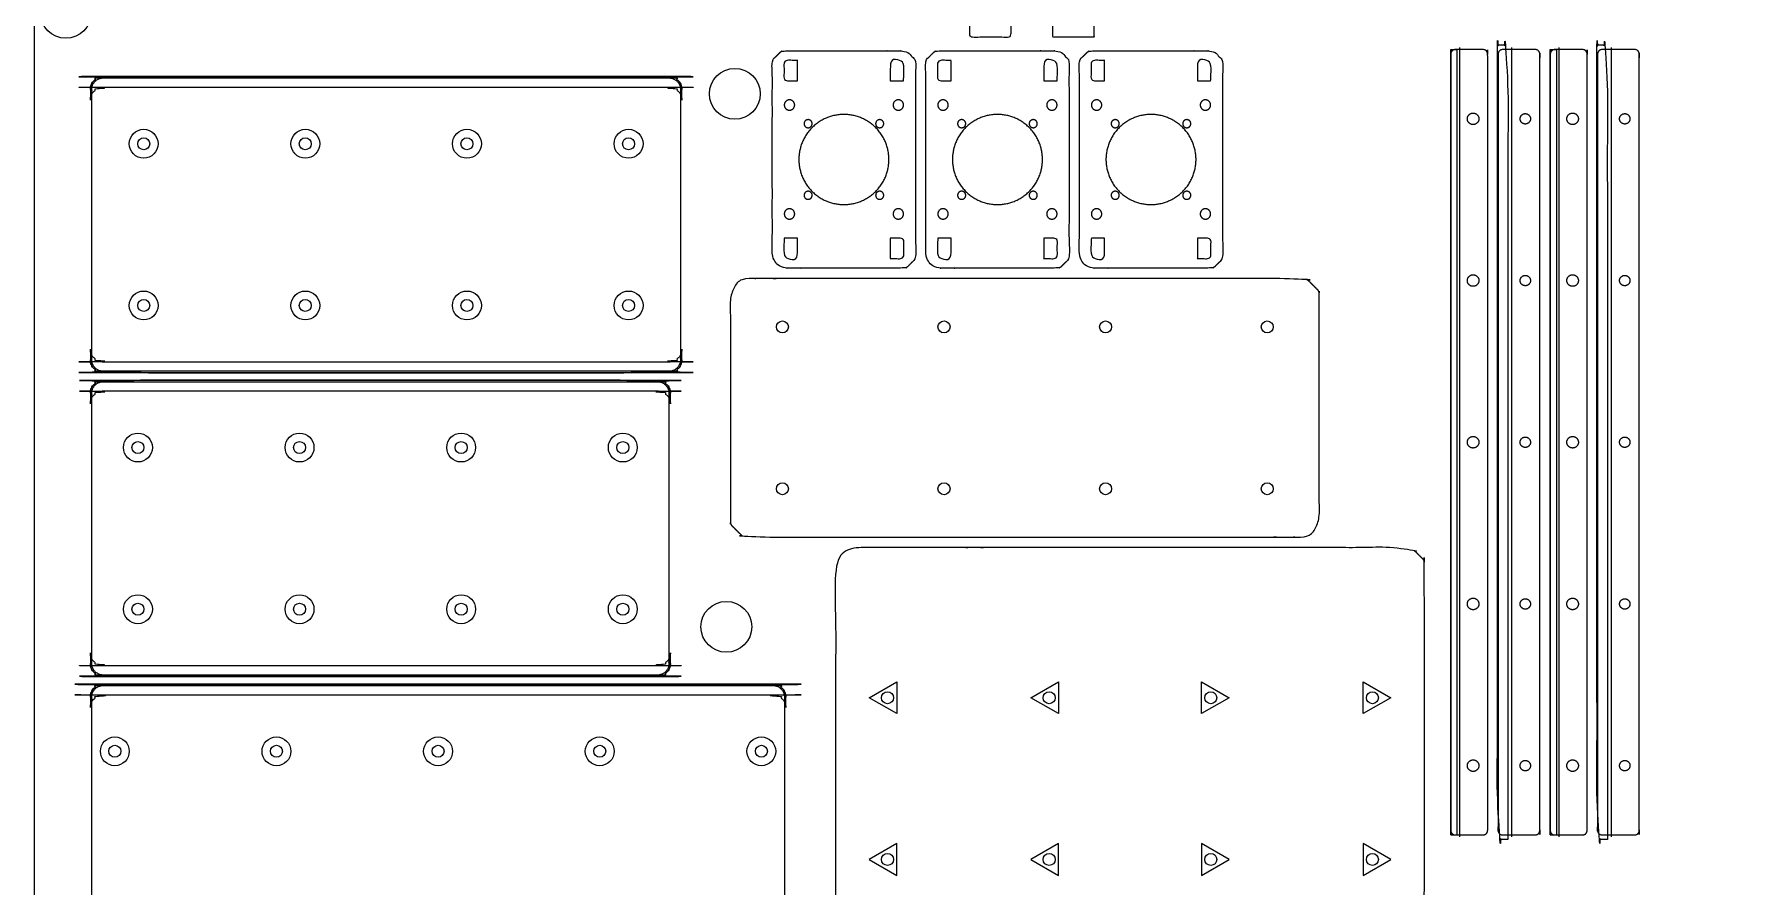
# Model space of a CAD drawing. Header units: millimetres. Extents: x -76 to 2440, y -6 to 1222.
# Drawn here: x 0 to 737, y 459 to 828 of the extents above; entities that cross this region are included whole.
import ezdxf

# ---------------------------------------------------------------- set-up
doc = ezdxf.new("R2010")
doc.units = ezdxf.units.MM
doc.header["$MEASUREMENT"] = 0
doc.layers.add('Default', color=18, linetype='Continuous', true_color=0x000000)

msp = doc.modelspace()

# ---------------------------------------------------------------- linework, layer by layer
at = {"layer": 'Default'}
for points in [[(0, 0), (2440, 0), (2440, 1220), (0, 1220)], [(361.7, 541.19), (373.63, 548.08), (373.63, 534.31)], [(431.7, 541.19), (443.63, 548.08), (443.63, 534.31)], [(517.6, 541.19), (505.68, 534.31), (505.68, 548.08)], [(587.6, 541.19), (575.68, 534.31), (575.68, 548.08)], [(361.7, 471.19), (373.63, 464.31), (373.63, 478.08)], [(431.7, 471.19), (443.63, 464.31), (443.63, 478.08)], [(517.6, 471.19), (505.68, 478.08), (505.68, 464.31)], [(587.6, 471.19), (575.68, 478.08), (575.68, 464.31)]]:
    msp.add_lwpolyline(points, close=True, dxfattribs=at)
for centre, radius in [((13.77, 837.68), 11), ((303.53, 802.61), 11), ((47.5, 781), 6.25), ((47.5, 781), 2.6), ((117.5, 781), 6.25), ((117.5, 781), 2.6), ((187.5, 781), 6.25), ((187.5, 781), 2.6), ((257.5, 781), 6.25), ((257.5, 781), 2.6), ((47.5, 711), 6.25), ((117.5, 711), 6.25), ((187.5, 711), 6.25), ((257.5, 711), 6.25), ((47.5, 711), 2.6), ((117.5, 711), 2.6), ((187.5, 711), 2.6), ((257.5, 711), 2.6), ((324.11, 701.69), 2.6), ((394.11, 701.69), 2.6), ((464.11, 701.69), 2.6), ((534.11, 701.69), 2.6), ((45, 649.5), 6.25), ((115, 649.5), 6.25), ((185, 649.5), 6.25), ((255, 649.5), 6.25), ((45, 649.5), 2.6), ((115, 649.5), 2.6), ((185, 649.5), 2.6), ((255, 649.5), 2.6), ((324.11, 631.69), 2.6), ((394.11, 631.69), 2.6), ((464.11, 631.69), 2.6), ((534.11, 631.69), 2.6), ((45, 579.5), 6.25), ((45, 579.5), 2.6), ((115, 579.5), 6.25), ((115, 579.5), 2.6), ((185, 579.5), 6.25), ((185, 579.5), 2.6), ((255, 579.5), 6.25), ((255, 579.5), 2.6), ((299.84, 571.91), 11), ((369.65, 541.19), 2.6), ((439.65, 541.19), 2.6), ((509.65, 541.19), 2.6), ((579.65, 541.19), 2.6), ((35, 518), 6.25), ((105, 518), 6.25), ((175, 518), 6.25), ((245, 518), 6.25), ((315, 518), 6.25), ((35, 518), 2.6), ((105, 518), 2.6), ((175, 518), 2.6), ((245, 518), 2.6), ((315, 518), 2.6), ((369.65, 471.19), 2.6), ((439.65, 471.19), 2.6), ((509.65, 471.19), 2.6), ((579.65, 471.19), 2.6)]:
    msp.add_circle(centre, radius, dxfattribs=at)
for points, knots in [([(397.17, 860.23), (401.17, 860.23), (405.17, 860.23), (405.17, 868.73), (405.17, 877.23), (441.17, 877.23), (477.17, 877.23), (477.17, 856.23), (477.17, 835.23), (468.17, 835.23), (459.17, 835.23), (459.17, 831.23), (459.17, 827.23), (450.17, 827.23), (441.17, 827.23), (441.17, 831.23), (441.17, 835.23), (432.17, 835.23), (423.17, 835.23), (423.17, 831.23), (423.17, 827.23), (414.17, 827.23), (405.17, 827.23), (405.17, 835.73), (405.17, 844.23), (401.17, 844.23), (397.17, 844.23), (397.17, 852.23), (397.17, 860.23)], [593.709275, 593.709275, 593.709275, 673.709275, 673.709275, 701.408703, 701.408703, 773.408703, 773.408703, 815.408703, 815.408703, 835.408703, 835.408703, 907.408703, 907.408703, 921.045072, 921.045072, 993.045072, 993.045072, 1013.045072, 1013.045072, 1021.045072, 1021.045072, 1034.681442, 1034.681442, 1062.38087, 1062.38087, 1134.38087, 1134.38087, 1181.075085, 1181.075085, 1181.075085]), ([(638.32, 479.79), (638.32, 651.79), (638.32, 823.79), (636.07, 823.79), (633.82, 823.79), (633.82, 651.79), (633.82, 479.79), (636.07, 479.79), (638.32, 479.79)], [0, 0, 0, 200, 200, 203.457107, 203.457107, 403.457107, 403.457107, 406.914214, 406.914214, 406.914214]), ([(681.41, 479.79), (681.41, 651.79), (681.41, 823.79), (679.16, 823.79), (676.91, 823.79), (676.91, 651.79), (676.91, 479.79), (679.16, 479.79), (681.41, 479.79)], [0, 0, 0, 200, 200, 203.457107, 203.457107, 403.457107, 403.457107, 406.914214, 406.914214, 406.914214]), ([(370.86, 808.29), (370.86, 812.69), (370.86, 817.09), (373.76, 817.09), (376.66, 817.09), (376.66, 812.69), (376.66, 808.29), (373.76, 808.29), (370.86, 808.29)], [12, 12, 12, 12.2, 12.2, 12.4, 12.4, 12.6, 12.6, 18, 18, 18]), ([(437.36, 808.29), (437.36, 812.69), (437.36, 817.09), (440.26, 817.09), (443.16, 817.09), (443.16, 812.69), (443.16, 808.29), (440.26, 808.29), (437.36, 808.29)], [12, 12, 12, 12.2, 12.2, 12.4, 12.4, 12.6, 12.6, 18, 18, 18]), ([(503.86, 808.29), (503.86, 812.69), (503.86, 817.09), (506.76, 817.09), (509.66, 817.09), (509.66, 812.69), (509.66, 808.29), (506.76, 808.29), (503.86, 808.29)], [12, 12, 12, 12.2, 12.2, 12.4, 12.4, 12.6, 12.6, 18, 18, 18]), ([(330.66, 808.29), (327.76, 808.29), (324.86, 808.29), (324.86, 812.69), (324.86, 817.09), (327.76, 817.09), (330.66, 817.09), (330.66, 812.69), (330.66, 808.29)], [6, 6, 6, 6.2, 6.2, 6.4, 6.4, 6.6, 6.6, 12, 12, 12]), ([(397.16, 808.29), (394.26, 808.29), (391.36, 808.29), (391.36, 812.69), (391.36, 817.09), (394.26, 817.09), (397.16, 817.09), (397.16, 812.69), (397.16, 808.29)], [6, 6, 6, 6.2, 6.2, 6.4, 6.4, 6.6, 6.6, 12, 12, 12]), ([(463.66, 808.29), (460.76, 808.29), (457.86, 808.29), (457.86, 812.69), (457.86, 817.09), (460.76, 817.09), (463.66, 817.09), (463.66, 812.69), (463.66, 808.29)], [6, 6, 6, 6.2, 6.2, 6.4, 6.4, 6.6, 6.6, 12, 12, 12]), ([(330.66, 740.09), (330.66, 735.69), (330.66, 731.29), (327.76, 731.29), (324.86, 731.29), (324.86, 735.69), (324.86, 740.09), (327.76, 740.09), (330.66, 740.09)], [24, 24, 24, 24.2, 24.2, 24.4, 24.4, 24.6, 24.6, 30, 30, 30]), ([(370.86, 740.09), (373.76, 740.09), (376.66, 740.09), (376.66, 735.69), (376.66, 731.29), (373.76, 731.29), (370.86, 731.29), (370.86, 735.69), (370.86, 740.09)], [18, 18, 18, 18.2, 18.2, 18.4, 18.4, 18.6, 18.6, 24, 24, 24]), ([(397.16, 740.09), (397.16, 735.69), (397.16, 731.29), (394.26, 731.29), (391.36, 731.29), (391.36, 735.69), (391.36, 740.09), (394.26, 740.09), (397.16, 740.09)], [24, 24, 24, 24.2, 24.2, 24.4, 24.4, 24.6, 24.6, 30, 30, 30]), ([(437.36, 740.09), (440.26, 740.09), (443.16, 740.09), (443.16, 735.69), (443.16, 731.29), (440.26, 731.29), (437.36, 731.29), (437.36, 735.69), (437.36, 740.09)], [18, 18, 18, 18.2, 18.2, 18.4, 18.4, 18.6, 18.6, 24, 24, 24]), ([(463.66, 740.09), (463.66, 735.69), (463.66, 731.29), (460.76, 731.29), (457.86, 731.29), (457.86, 735.69), (457.86, 740.09), (460.76, 740.09), (463.66, 740.09)], [24, 24, 24, 24.2, 24.2, 24.4, 24.4, 24.6, 24.6, 30, 30, 30]), ([(503.86, 740.09), (506.76, 740.09), (509.66, 740.09), (509.66, 735.69), (509.66, 731.29), (506.76, 731.29), (503.86, 731.29), (503.86, 735.69), (503.86, 740.09)], [18, 18, 18, 18.2, 18.2, 18.4, 18.4, 18.6, 18.6, 24, 24, 24])]:
    msp.add_open_spline(points, degree=2, knots=knots, dxfattribs=at)
for points, weights, knots in [([(378.35, 727.78), (379.76, 729.19), (381.18, 730.61), (381.76, 731.19), (381.76, 732.02), (381.76, 776.44), (381.76, 816.37), (381.76, 817.19), (381.18, 817.78), (379.76, 819.19), (378.35, 820.61), (377.76, 821.19), (376.94, 821.19), (350.76, 821.19), (324.59, 821.19), (323.76, 821.19), (323.18, 820.61), (321.76, 819.19), (320.35, 817.78), (319.76, 817.19), (319.76, 816.37), (319.76, 776.44), (319.76, 732.02), (319.76, 731.19), (320.35, 730.61), (321.76, 729.19), (323.18, 727.78), (323.76, 727.19), (324.59, 727.19), (350.76, 727.19), (376.94, 727.19), (377.76, 727.19), (378.35, 727.78)], [1, 1, 1, 0.92387953251, 1, 1, 1, 0.923879532511, 1, 1, 1, 0.923879532511, 1, 1, 1, 0.923879532512, 1, 1, 1, 0.923879532512, 1, 1, 1, 0.923879532512, 1, 1, 1, 0.923879532511, 1, 1, 1, 0.923879532511, 1], [0, 0, 0, 4, 4, 5.570796, 5.570796, 37.872427, 37.872427, 39.443223, 39.443223, 43.443223, 43.443223, 45.014019, 45.014019, 75.406814, 75.406814, 76.97761, 76.97761, 80.97761, 80.97761, 82.548406, 82.548406, 114.850037, 114.850037, 116.420833, 116.420833, 120.420833, 120.420833, 121.991629, 121.991629, 152.384423, 152.384423, 153.95522, 153.95522, 153.95522]), ([(444.85, 727.78), (446.26, 729.19), (447.68, 730.61), (448.26, 731.19), (448.26, 732.02), (448.26, 776.44), (448.26, 816.37), (448.26, 817.19), (447.68, 817.78), (446.26, 819.19), (444.85, 820.61), (444.26, 821.19), (443.44, 821.19), (417.26, 821.19), (391.09, 821.19), (390.26, 821.19), (389.68, 820.61), (388.26, 819.19), (386.85, 817.78), (386.26, 817.19), (386.26, 816.37), (386.26, 776.44), (386.26, 732.02), (386.26, 731.19), (386.85, 730.61), (388.26, 729.19), (389.68, 727.78), (390.26, 727.19), (391.09, 727.19), (417.26, 727.19), (443.44, 727.19), (444.26, 727.19), (444.85, 727.78)], [1, 1, 1, 0.92387953251, 1, 1, 1, 0.923879532511, 1, 1, 1, 0.923879532511, 1, 1, 1, 0.923879532512, 1, 1, 1, 0.923879532512, 1, 1, 1, 0.923879532512, 1, 1, 1, 0.923879532511, 1, 1, 1, 0.923879532511, 1], [0, 0, 0, 4, 4, 5.570796, 5.570796, 37.872427, 37.872427, 39.443223, 39.443223, 43.443223, 43.443223, 45.014019, 45.014019, 75.406814, 75.406814, 76.97761, 76.97761, 80.97761, 80.97761, 82.548406, 82.548406, 114.850037, 114.850037, 116.420833, 116.420833, 120.420833, 120.420833, 121.991629, 121.991629, 152.384423, 152.384423, 153.95522, 153.95522, 153.95522]), ([(511.35, 727.78), (512.76, 729.19), (514.18, 730.61), (514.76, 731.19), (514.76, 732.02), (514.76, 776.44), (514.76, 816.37), (514.76, 817.19), (514.18, 817.78), (512.76, 819.19), (511.35, 820.61), (510.76, 821.19), (509.94, 821.19), (483.76, 821.19), (457.59, 821.19), (456.76, 821.19), (456.18, 820.61), (454.76, 819.19), (453.35, 817.78), (452.76, 817.19), (452.76, 816.37), (452.76, 776.44), (452.76, 732.02), (452.76, 731.19), (453.35, 730.61), (454.76, 729.19), (456.18, 727.78), (456.76, 727.19), (457.59, 727.19), (483.76, 727.19), (509.94, 727.19), (510.76, 727.19), (511.35, 727.78)], [1, 1, 1, 0.92387953251, 1, 1, 1, 0.923879532511, 1, 1, 1, 0.923879532511, 1, 1, 1, 0.923879532512, 1, 1, 1, 0.923879532512, 1, 1, 1, 0.923879532512, 1, 1, 1, 0.923879532511, 1, 1, 1, 0.923879532511, 1], [0, 0, 0, 4, 4, 5.570796, 5.570796, 37.872427, 37.872427, 39.443223, 39.443223, 43.443223, 43.443223, 45.014019, 45.014019, 75.406814, 75.406814, 76.97761, 76.97761, 80.97761, 80.97761, 82.548406, 82.548406, 114.850037, 114.850037, 116.420833, 116.420833, 120.420833, 120.420833, 121.991629, 121.991629, 152.384423, 152.384423, 153.95522, 153.95522, 153.95522]), ([(629.57, 483.79), (629.57, 481.79), (627.57, 481.79), (621.57, 481.79), (615.57, 481.79), (613.57, 481.79), (613.57, 483.79), (613.57, 651.79), (613.57, 819.79), (613.57, 821.79), (615.57, 821.79), (621.57, 821.79), (627.57, 821.79), (629.57, 821.79), (629.57, 819.79), (629.57, 651.79), (629.57, 483.79)], [1, 0.707106781187, 1, 1, 1, 0.707106781187, 1, 1, 1, 0.707106781187, 1, 1, 1, 0.707106781187, 1, 1, 1], [0, 0, 0, 3.141593, 3.141593, 8.623238, 8.623238, 11.76483, 11.76483, 207.76483, 207.76483, 210.906423, 210.906423, 216.388068, 216.388068, 219.529661, 219.529661, 415.529661, 415.529661, 415.529661]), ([(634.07, 819.79), (634.07, 821.79), (636.07, 821.79), (643.11, 821.79), (650.16, 821.79), (652.16, 821.79), (652.16, 819.79), (652.16, 651.79), (652.16, 483.79), (652.16, 481.79), (650.16, 481.79), (643.11, 481.79), (636.07, 481.79), (634.07, 481.79), (634.07, 483.79), (634.07, 651.79), (634.07, 819.79)], [1, 0.707106781187, 1, 1, 1, 0.707106781187, 1, 1, 1, 0.707106781187, 1, 1, 1, 0.707106781187, 1, 1, 1], [0, 0, 0, 3.141593, 3.141593, 8.833966, 8.833966, 11.975558, 11.975558, 207.975558, 207.975558, 211.117151, 211.117151, 216.809524, 216.809524, 219.951116, 219.951116, 415.951116, 415.951116, 415.951116]), ([(672.66, 483.79), (672.66, 481.79), (670.66, 481.79), (664.66, 481.79), (658.66, 481.79), (656.66, 481.79), (656.66, 483.79), (656.66, 651.79), (656.66, 819.79), (656.66, 821.79), (658.66, 821.79), (664.66, 821.79), (670.66, 821.79), (672.66, 821.79), (672.66, 819.79), (672.66, 651.79), (672.66, 483.79)], [1, 0.707106781187, 1, 1, 1, 0.707106781187, 1, 1, 1, 0.707106781187, 1, 1, 1, 0.707106781187, 1, 1, 1], [0, 0, 0, 3.141593, 3.141593, 8.623238, 8.623238, 11.76483, 11.76483, 207.76483, 207.76483, 210.906423, 210.906423, 216.388068, 216.388068, 219.529661, 219.529661, 415.529661, 415.529661, 415.529661]), ([(677.16, 819.79), (677.16, 821.79), (679.16, 821.79), (686.2, 821.79), (693.24, 821.79), (695.24, 821.79), (695.24, 819.79), (695.24, 651.79), (695.24, 483.79), (695.24, 481.79), (693.24, 481.79), (686.2, 481.79), (679.16, 481.79), (677.16, 481.79), (677.16, 483.79), (677.16, 651.79), (677.16, 819.79)], [1, 0.707106781187, 1, 1, 1, 0.707106781187, 1, 1, 1, 0.707106781187, 1, 1, 1, 0.707106781187, 1, 1, 1], [0, 0, 0, 3.141593, 3.141593, 8.833966, 8.833966, 11.975558, 11.975558, 207.975558, 207.975558, 211.117151, 211.117151, 216.809524, 216.809524, 219.951116, 219.951116, 415.951116, 415.951116, 415.951116]), ([(280.6, 804.5, -4.6), (280.6, 810.1, -4.6), (275, 810.1, -4.6), (152.5, 810.1, -4.6), (30, 810.1, -4.6), (24.4, 810.1, -4.6), (24.4, 804.5, -4.6)], [1, 0.707106781187, 1, 1, 1, 0.707106781187, 1], [-1, -1, -1, -0.526892, -0.526892, -0.473108, -0.473108, 0, 0, 0]), ([(24.4, 804.5), (24.4, 810.1), (30, 810.1), (152.5, 810.1), (275, 810.1), (280.6, 810.1), (280.6, 804.5)], [1, 0.707106781187, 1, 1, 1, 0.707106781187, 1], [-18.592919, -18.592919, -18.592919, -9.796459, -9.796459, -8.796459, -8.796459, 0, 0, 0]), ([(24.4, 799.9, 0.6), (24.4, 805.5, 0.6), (30, 805.5, 0.6), (152.5, 805.5, 0.6), (275, 805.5, 0.6), (280.6, 805.5, 0.6), (280.6, 799.9, 0.6)], [1, 0.707106781187, 1, 1, 1, 0.707106781187, 1], [0, 0, 0, 0.473108, 0.473108, 0.526892, 0.526892, 1, 1, 1]), ([(25, 687.5), (25, 682.5), (30, 682.5), (152.5, 682.5), (275, 682.5), (280, 682.5), (280, 687.5), (280, 746), (280, 804.5), (280, 809.5), (275, 809.5), (152.5, 809.5), (30, 809.5), (25, 809.5), (25, 804.5), (25, 746), (25, 687.5)], [1, 0.707106781187, 1, 1, 1, 0.707106781187, 1, 1, 1, 0.707106781187, 1, 1, 1, 0.707106781187, 1, 1, 1], [0, 0, 0, 7.853982, 7.853982, 252.853982, 252.853982, 260.707963, 260.707963, 377.707963, 377.707963, 385.561945, 385.561945, 630.561945, 630.561945, 638.415927, 638.415927, 755.415927, 755.415927, 755.415927]), ([(324.94, 797.76), (324.94, 800.01), (327.19, 800.01), (329.44, 800.01), (329.44, 797.76), (329.44, 795.51), (327.19, 795.51), (324.94, 795.51), (324.94, 797.76)], [1, 0.707106781187, 1, 0.707106781187, 1, 0.707106781187, 1, 0.707106781187, 1], [80.862827, 80.862827, 80.862827, 84.397119, 84.397119, 87.931411, 87.931411, 91.465702, 91.465702, 94.999994, 94.999994, 94.999994]), ([(372.08, 797.76), (372.08, 800.01), (374.33, 800.01), (376.58, 800.01), (376.58, 797.76), (376.58, 795.51), (374.33, 795.51), (372.08, 795.51), (372.08, 797.76)], [1, 0.707106781187, 1, 0.707106781187, 1, 0.707106781187, 1, 0.707106781187, 1], [66.72566, 66.72566, 66.72566, 70.259952, 70.259952, 73.794244, 73.794244, 77.328535, 77.328535, 80.862827, 80.862827, 80.862827]), ([(391.44, 797.76), (391.44, 800.01), (393.69, 800.01), (395.94, 800.01), (395.94, 797.76), (395.94, 795.51), (393.69, 795.51), (391.44, 795.51), (391.44, 797.76)], [1, 0.707106781187, 1, 0.707106781187, 1, 0.707106781187, 1, 0.707106781187, 1], [80.862827, 80.862827, 80.862827, 84.397119, 84.397119, 87.931411, 87.931411, 91.465702, 91.465702, 94.999994, 94.999994, 94.999994]), ([(438.58, 797.76), (438.58, 800.01), (440.83, 800.01), (443.08, 800.01), (443.08, 797.76), (443.08, 795.51), (440.83, 795.51), (438.58, 795.51), (438.58, 797.76)], [1, 0.707106781187, 1, 0.707106781187, 1, 0.707106781187, 1, 0.707106781187, 1], [66.72566, 66.72566, 66.72566, 70.259952, 70.259952, 73.794244, 73.794244, 77.328535, 77.328535, 80.862827, 80.862827, 80.862827]), ([(457.94, 797.76), (457.94, 800.01), (460.19, 800.01), (462.44, 800.01), (462.44, 797.76), (462.44, 795.51), (460.19, 795.51), (457.94, 795.51), (457.94, 797.76)], [1, 0.707106781187, 1, 0.707106781187, 1, 0.707106781187, 1, 0.707106781187, 1], [80.862827, 80.862827, 80.862827, 84.397119, 84.397119, 87.931411, 87.931411, 91.465702, 91.465702, 94.999994, 94.999994, 94.999994]), ([(505.08, 797.76), (505.08, 800.01), (507.33, 800.01), (509.58, 800.01), (509.58, 797.76), (509.58, 795.51), (507.33, 795.51), (505.08, 795.51), (505.08, 797.76)], [1, 0.707106781187, 1, 0.707106781187, 1, 0.707106781187, 1, 0.707106781187, 1], [66.72566, 66.72566, 66.72566, 70.259952, 70.259952, 73.794244, 73.794244, 77.328535, 77.328535, 80.862827, 80.862827, 80.862827]), ([(350.76, 793.69), (370.26, 793.69), (370.26, 774.19), (370.26, 754.69), (350.76, 754.69), (331.26, 754.69), (331.26, 774.19), (331.26, 793.69), (350.76, 793.69)], [1, 0.707106781187, 1, 0.707106781187, 1, 0.707106781187, 1, 0.707106781187, 1], [123.274328, 123.274328, 123.274328, 138.982291, 138.982291, 154.690254, 154.690254, 170.398218, 170.398218, 186.106181, 186.106181, 186.106181]), ([(333.51, 789.69), (333.51, 791.44), (335.26, 791.44), (337.01, 791.44), (337.01, 789.69), (337.01, 787.94), (335.26, 787.94), (333.51, 787.94), (333.51, 789.69)], [1, 0.707106781187, 1, 0.707106781187, 1, 0.707106781187, 1, 0.707106781187, 1], [24, 24, 24, 26.670354, 26.670354, 29.340708, 29.340708, 32.011061, 32.011061, 34.681415, 34.681415, 34.681415]), ([(364.51, 789.69), (364.51, 791.44), (366.26, 791.44), (368.01, 791.44), (368.01, 789.69), (368.01, 787.94), (366.26, 787.94), (364.51, 787.94), (364.51, 789.69)], [1, 0.707106781187, 1, 0.707106781187, 1, 0.707106781187, 1, 0.707106781187, 1], [34.681415, 34.681415, 34.681415, 37.351769, 37.351769, 40.022123, 40.022123, 42.692476, 42.692476, 45.36283, 45.36283, 45.36283]), ([(417.26, 793.69), (436.76, 793.69), (436.76, 774.19), (436.76, 754.69), (417.26, 754.69), (397.76, 754.69), (397.76, 774.19), (397.76, 793.69), (417.26, 793.69)], [1, 0.707106781187, 1, 0.707106781187, 1, 0.707106781187, 1, 0.707106781187, 1], [123.274328, 123.274328, 123.274328, 138.982291, 138.982291, 154.690254, 154.690254, 170.398218, 170.398218, 186.106181, 186.106181, 186.106181]), ([(400.01, 789.69), (400.01, 791.44), (401.76, 791.44), (403.51, 791.44), (403.51, 789.69), (403.51, 787.94), (401.76, 787.94), (400.01, 787.94), (400.01, 789.69)], [1, 0.707106781187, 1, 0.707106781187, 1, 0.707106781187, 1, 0.707106781187, 1], [24, 24, 24, 26.670354, 26.670354, 29.340708, 29.340708, 32.011061, 32.011061, 34.681415, 34.681415, 34.681415]), ([(431.01, 789.69), (431.01, 791.44), (432.76, 791.44), (434.51, 791.44), (434.51, 789.69), (434.51, 787.94), (432.76, 787.94), (431.01, 787.94), (431.01, 789.69)], [1, 0.707106781187, 1, 0.707106781187, 1, 0.707106781187, 1, 0.707106781187, 1], [34.681415, 34.681415, 34.681415, 37.351769, 37.351769, 40.022123, 40.022123, 42.692476, 42.692476, 45.36283, 45.36283, 45.36283]), ([(483.76, 793.69), (503.26, 793.69), (503.26, 774.19), (503.26, 754.69), (483.76, 754.69), (464.26, 754.69), (464.26, 774.19), (464.26, 793.69), (483.76, 793.69)], [1, 0.707106781187, 1, 0.707106781187, 1, 0.707106781187, 1, 0.707106781187, 1], [123.274328, 123.274328, 123.274328, 138.982291, 138.982291, 154.690254, 154.690254, 170.398218, 170.398218, 186.106181, 186.106181, 186.106181]), ([(466.51, 789.69), (466.51, 791.44), (468.26, 791.44), (470.01, 791.44), (470.01, 789.69), (470.01, 787.94), (468.26, 787.94), (466.51, 787.94), (466.51, 789.69)], [1, 0.707106781187, 1, 0.707106781187, 1, 0.707106781187, 1, 0.707106781187, 1], [24, 24, 24, 26.670354, 26.670354, 29.340708, 29.340708, 32.011061, 32.011061, 34.681415, 34.681415, 34.681415]), ([(497.51, 789.69), (497.51, 791.44), (499.26, 791.44), (501.01, 791.44), (501.01, 789.69), (501.01, 787.94), (499.26, 787.94), (497.51, 787.94), (497.51, 789.69)], [1, 0.707106781187, 1, 0.707106781187, 1, 0.707106781187, 1, 0.707106781187, 1], [34.681415, 34.681415, 34.681415, 37.351769, 37.351769, 40.022123, 40.022123, 42.692476, 42.692476, 45.36283, 45.36283, 45.36283]), ([(623.27, 789.29), (625.77, 789.29), (625.77, 791.79), (625.77, 794.29), (623.27, 794.29), (620.77, 794.29), (620.77, 791.79), (620.77, 789.29), (623.27, 789.29)], [1, 0.707106781187, 1, 0.707106781187, 1, 0.707106781187, 1, 0.707106781187, 1], [0, 0, 0, 3.534292, 3.534292, 7.068583, 7.068583, 10.602875, 10.602875, 14.137167, 14.137167, 14.137167]), ([(645.86, 789.54), (648.11, 789.54), (648.11, 791.79), (648.11, 794.04), (645.86, 794.04), (643.61, 794.04), (643.61, 791.79), (643.61, 789.54), (645.86, 789.54)], [1, 0.707106781187, 1, 0.707106781187, 1, 0.707106781187, 1, 0.707106781187, 1], [0, 0, 0, 3.534292, 3.534292, 7.068583, 7.068583, 10.602875, 10.602875, 14.137167, 14.137167, 14.137167]), ([(666.36, 789.29), (668.86, 789.29), (668.86, 791.79), (668.86, 794.29), (666.36, 794.29), (663.86, 794.29), (663.86, 791.79), (663.86, 789.29), (666.36, 789.29)], [1, 0.707106781187, 1, 0.707106781187, 1, 0.707106781187, 1, 0.707106781187, 1], [0, 0, 0, 3.534292, 3.534292, 7.068583, 7.068583, 10.602875, 10.602875, 14.137167, 14.137167, 14.137167]), ([(688.94, 789.54), (691.19, 789.54), (691.19, 791.79), (691.19, 794.04), (688.94, 794.04), (686.69, 794.04), (686.69, 791.79), (686.69, 789.54), (688.94, 789.54)], [1, 0.707106781187, 1, 0.707106781187, 1, 0.707106781187, 1, 0.707106781187, 1], [0, 0, 0, 3.534292, 3.534292, 7.068583, 7.068583, 10.602875, 10.602875, 14.137167, 14.137167, 14.137167]), ([(333.51, 758.69), (333.51, 760.44), (335.26, 760.44), (337.01, 760.44), (337.01, 758.69), (337.01, 756.94), (335.26, 756.94), (333.51, 756.94), (333.51, 758.69)], [1, 0.707106781187, 1, 0.707106781187, 1, 0.707106781187, 1, 0.707106781187, 1], [56.044245, 56.044245, 56.044245, 58.714599, 58.714599, 61.384953, 61.384953, 64.055306, 64.055306, 66.72566, 66.72566, 66.72566]), ([(364.51, 758.69), (364.51, 760.44), (366.26, 760.44), (368.01, 760.44), (368.01, 758.69), (368.01, 756.94), (366.26, 756.94), (364.51, 756.94), (364.51, 758.69)], [1, 0.707106781187, 1, 0.707106781187, 1, 0.707106781187, 1, 0.707106781187, 1], [45.36283, 45.36283, 45.36283, 48.033184, 48.033184, 50.703538, 50.703538, 53.373891, 53.373891, 56.044245, 56.044245, 56.044245]), ([(400.01, 758.69), (400.01, 760.44), (401.76, 760.44), (403.51, 760.44), (403.51, 758.69), (403.51, 756.94), (401.76, 756.94), (400.01, 756.94), (400.01, 758.69)], [1, 0.707106781187, 1, 0.707106781187, 1, 0.707106781187, 1, 0.707106781187, 1], [56.044245, 56.044245, 56.044245, 58.714599, 58.714599, 61.384953, 61.384953, 64.055306, 64.055306, 66.72566, 66.72566, 66.72566]), ([(431.01, 758.69), (431.01, 760.44), (432.76, 760.44), (434.51, 760.44), (434.51, 758.69), (434.51, 756.94), (432.76, 756.94), (431.01, 756.94), (431.01, 758.69)], [1, 0.707106781187, 1, 0.707106781187, 1, 0.707106781187, 1, 0.707106781187, 1], [45.36283, 45.36283, 45.36283, 48.033184, 48.033184, 50.703538, 50.703538, 53.373891, 53.373891, 56.044245, 56.044245, 56.044245]), ([(466.51, 758.69), (466.51, 760.44), (468.26, 760.44), (470.01, 760.44), (470.01, 758.69), (470.01, 756.94), (468.26, 756.94), (466.51, 756.94), (466.51, 758.69)], [1, 0.707106781187, 1, 0.707106781187, 1, 0.707106781187, 1, 0.707106781187, 1], [56.044245, 56.044245, 56.044245, 58.714599, 58.714599, 61.384953, 61.384953, 64.055306, 64.055306, 66.72566, 66.72566, 66.72566]), ([(497.51, 758.69), (497.51, 760.44), (499.26, 760.44), (501.01, 760.44), (501.01, 758.69), (501.01, 756.94), (499.26, 756.94), (497.51, 756.94), (497.51, 758.69)], [1, 0.707106781187, 1, 0.707106781187, 1, 0.707106781187, 1, 0.707106781187, 1], [45.36283, 45.36283, 45.36283, 48.033184, 48.033184, 50.703538, 50.703538, 53.373891, 53.373891, 56.044245, 56.044245, 56.044245]), ([(324.94, 750.62), (324.94, 752.87), (327.19, 752.87), (329.44, 752.87), (329.44, 750.62), (329.44, 748.37), (327.19, 748.37), (324.94, 748.37), (324.94, 750.62)], [1, 0.707106781187, 1, 0.707106781187, 1, 0.707106781187, 1, 0.707106781187, 1], [94.999994, 94.999994, 94.999994, 98.534286, 98.534286, 102.068577, 102.068577, 105.602869, 105.602869, 109.137161, 109.137161, 109.137161]), ([(372.08, 750.62), (372.08, 752.87), (374.33, 752.87), (376.58, 752.87), (376.58, 750.62), (376.58, 748.37), (374.33, 748.37), (372.08, 748.37), (372.08, 750.62)], [1, 0.707106781187, 1, 0.707106781187, 1, 0.707106781187, 1, 0.707106781187, 1], [109.137161, 109.137161, 109.137161, 112.671453, 112.671453, 116.205744, 116.205744, 119.740036, 119.740036, 123.274328, 123.274328, 123.274328]), ([(391.44, 750.62), (391.44, 752.87), (393.69, 752.87), (395.94, 752.87), (395.94, 750.62), (395.94, 748.37), (393.69, 748.37), (391.44, 748.37), (391.44, 750.62)], [1, 0.707106781187, 1, 0.707106781187, 1, 0.707106781187, 1, 0.707106781187, 1], [94.999994, 94.999994, 94.999994, 98.534286, 98.534286, 102.068577, 102.068577, 105.602869, 105.602869, 109.137161, 109.137161, 109.137161]), ([(438.58, 750.62), (438.58, 752.87), (440.83, 752.87), (443.08, 752.87), (443.08, 750.62), (443.08, 748.37), (440.83, 748.37), (438.58, 748.37), (438.58, 750.62)], [1, 0.707106781187, 1, 0.707106781187, 1, 0.707106781187, 1, 0.707106781187, 1], [109.137161, 109.137161, 109.137161, 112.671453, 112.671453, 116.205744, 116.205744, 119.740036, 119.740036, 123.274328, 123.274328, 123.274328]), ([(457.94, 750.62), (457.94, 752.87), (460.19, 752.87), (462.44, 752.87), (462.44, 750.62), (462.44, 748.37), (460.19, 748.37), (457.94, 748.37), (457.94, 750.62)], [1, 0.707106781187, 1, 0.707106781187, 1, 0.707106781187, 1, 0.707106781187, 1], [94.999994, 94.999994, 94.999994, 98.534286, 98.534286, 102.068577, 102.068577, 105.602869, 105.602869, 109.137161, 109.137161, 109.137161]), ([(505.08, 750.62), (505.08, 752.87), (507.33, 752.87), (509.58, 752.87), (509.58, 750.62), (509.58, 748.37), (507.33, 748.37), (505.08, 748.37), (505.08, 750.62)], [1, 0.707106781187, 1, 0.707106781187, 1, 0.707106781187, 1, 0.707106781187, 1], [109.137161, 109.137161, 109.137161, 112.671453, 112.671453, 116.205744, 116.205744, 119.740036, 119.740036, 123.274328, 123.274328, 123.274328]), ([(302.2, 615.71), (301.61, 616.29), (301.61, 617.12), (301.61, 666.69), (301.61, 716.27), (301.61, 717.09), (302.2, 717.68), (304.41, 719.89), (306.63, 722.11), (307.21, 722.69), (308.04, 722.69), (429.11, 722.69), (550.18, 722.69), (551.01, 722.69), (551.6, 722.11), (553.81, 719.89), (556.03, 717.68), (556.61, 717.09), (556.61, 716.27), (556.61, 666.69), (556.61, 617.12), (556.61, 616.29), (556.03, 615.71), (553.81, 613.49), (551.6, 611.28), (551.01, 610.69), (550.18, 610.69), (429.11, 610.69), (308.04, 610.69), (307.21, 610.69), (306.63, 611.28), (304.41, 613.49), (302.2, 615.71)], [1, 0.923879532511, 1, 1, 1, 0.923879532511, 1, 1, 1, 0.923879532511, 1, 1, 1, 0.923879532511, 1, 1, 1, 0.923879532511, 1, 1, 1, 0.923879532511, 1, 1, 1, 0.923879532511, 1, 1, 1, 0.923879532511, 1, 1, 1], [0, 0, 0, 1.570796, 1.570796, 68.138337, 68.138337, 69.709133, 69.709133, 75.971875, 75.971875, 77.542671, 77.542671, 281.892495, 281.892495, 283.463291, 283.463291, 289.726033, 289.726033, 291.296829, 291.296829, 357.86437, 357.86437, 359.435166, 359.435166, 365.697908, 365.697908, 367.268704, 367.268704, 571.618528, 571.618528, 573.189324, 573.189324, 579.452066, 579.452066, 579.452066]), ([(623.27, 719.29), (625.77, 719.29), (625.77, 721.79), (625.77, 724.29), (623.27, 724.29), (620.77, 724.29), (620.77, 721.79), (620.77, 719.29), (623.27, 719.29)], [1, 0.707106781187, 1, 0.707106781187, 1, 0.707106781187, 1, 0.707106781187, 1], [0, 0, 0, 3.534292, 3.534292, 7.068583, 7.068583, 10.602875, 10.602875, 14.137167, 14.137167, 14.137167]), ([(645.86, 719.54), (648.11, 719.54), (648.11, 721.79), (648.11, 724.04), (645.86, 724.04), (643.61, 724.04), (643.61, 721.79), (643.61, 719.54), (645.86, 719.54)], [1, 0.707106781187, 1, 0.707106781187, 1, 0.707106781187, 1, 0.707106781187, 1], [0, 0, 0, 3.534292, 3.534292, 7.068583, 7.068583, 10.602875, 10.602875, 14.137167, 14.137167, 14.137167]), ([(666.36, 719.29), (668.86, 719.29), (668.86, 721.79), (668.86, 724.29), (666.36, 724.29), (663.86, 724.29), (663.86, 721.79), (663.86, 719.29), (666.36, 719.29)], [1, 0.707106781187, 1, 0.707106781187, 1, 0.707106781187, 1, 0.707106781187, 1], [0, 0, 0, 3.534292, 3.534292, 7.068583, 7.068583, 10.602875, 10.602875, 14.137167, 14.137167, 14.137167]), ([(688.94, 719.54), (691.19, 719.54), (691.19, 721.79), (691.19, 724.04), (688.94, 724.04), (686.69, 724.04), (686.69, 721.79), (686.69, 719.54), (688.94, 719.54)], [1, 0.707106781187, 1, 0.707106781187, 1, 0.707106781187, 1, 0.707106781187, 1], [0, 0, 0, 3.534292, 3.534292, 7.068583, 7.068583, 10.602875, 10.602875, 14.137167, 14.137167, 14.137167]), ([(280.6, 692.1, 0.6), (280.6, 686.5, 0.6), (275, 686.5, 0.6), (152.5, 686.5, 0.6), (30, 686.5, 0.6), (24.4, 686.5, 0.6), (24.4, 692.1, 0.6)], [1, 0.707106781187, 1, 1, 1, 0.707106781187, 1], [0, 0, 0, 0.473108, 0.473108, 0.526892, 0.526892, 1, 1, 1]), ([(24.4, 687.5, -4.6), (24.4, 681.9, -4.6), (30, 681.9, -4.6), (152.5, 681.9, -4.6), (275, 681.9, -4.6), (280.6, 681.9, -4.6), (280.6, 687.5, -4.6)], [1, 0.707106781187, 1, 1, 1, 0.707106781187, 1], [-1, -1, -1, -0.526892, -0.526892, -0.473108, -0.473108, 0, 0, 0]), ([(280.6, 687.5), (280.6, 681.9), (275, 681.9), (152.5, 681.9), (30, 681.9), (24.4, 681.9), (24.4, 687.5)], [1, 0.707106781187, 1, 1, 1, 0.707106781187, 1], [0, 0, 0, 8.796459, 8.796459, 9.796459, 9.796459, 18.592919, 18.592919, 18.592919]), ([(24.4, 673), (24.4, 678.6), (30, 678.6), (150, 678.6), (270, 678.6), (275.6, 678.6), (275.6, 673)], [1, 0.707106781187, 1, 1, 1, 0.707106781187, 1], [-18.592919, -18.592919, -18.592919, -9.796459, -9.796459, -8.796459, -8.796459, 0, 0, 0]), ([(275.6, 673, -4.6), (275.6, 678.6, -4.6), (270, 678.6, -4.6), (150, 678.6, -4.6), (30, 678.6, -4.6), (24.4, 678.6, -4.6), (24.4, 673, -4.6)], [1, 0.707106781187, 1, 1, 1, 0.707106781187, 1], [-1, -1, -1, -0.526892, -0.526892, -0.473108, -0.473108, 0, 0, 0]), ([(25, 556), (25, 551), (30, 551), (150, 551), (270, 551), (275, 551), (275, 556), (275, 614.5), (275, 673), (275, 678), (270, 678), (150, 678), (30, 678), (25, 678), (25, 673), (25, 614.5), (25, 556)], [1, 0.707106781187, 1, 1, 1, 0.707106781187, 1, 1, 1, 0.707106781187, 1, 1, 1, 0.707106781187, 1, 1, 1], [0, 0, 0, 7.853982, 7.853982, 247.853982, 247.853982, 255.707963, 255.707963, 372.707963, 372.707963, 380.561945, 380.561945, 620.561945, 620.561945, 628.415927, 628.415927, 745.415927, 745.415927, 745.415927]), ([(24.4, 668.4, 0.6), (24.4, 674, 0.6), (30, 674, 0.6), (150, 674, 0.6), (270, 674, 0.6), (275.6, 674, 0.6), (275.6, 668.4, 0.6)], [1, 0.707106781187, 1, 1, 1, 0.707106781187, 1], [0, 0, 0, 0.473108, 0.473108, 0.526892, 0.526892, 1, 1, 1]), ([(623.27, 649.29), (625.77, 649.29), (625.77, 651.79), (625.77, 654.29), (623.27, 654.29), (620.77, 654.29), (620.77, 651.79), (620.77, 649.29), (623.27, 649.29)], [1, 0.707106781187, 1, 0.707106781187, 1, 0.707106781187, 1, 0.707106781187, 1], [0, 0, 0, 3.534292, 3.534292, 7.068583, 7.068583, 10.602875, 10.602875, 14.137167, 14.137167, 14.137167]), ([(645.86, 649.54), (648.11, 649.54), (648.11, 651.79), (648.11, 654.04), (645.86, 654.04), (643.61, 654.04), (643.61, 651.79), (643.61, 649.54), (645.86, 649.54)], [1, 0.707106781187, 1, 0.707106781187, 1, 0.707106781187, 1, 0.707106781187, 1], [0, 0, 0, 3.534292, 3.534292, 7.068583, 7.068583, 10.602875, 10.602875, 14.137167, 14.137167, 14.137167]), ([(666.36, 649.29), (668.86, 649.29), (668.86, 651.79), (668.86, 654.29), (666.36, 654.29), (663.86, 654.29), (663.86, 651.79), (663.86, 649.29), (666.36, 649.29)], [1, 0.707106781187, 1, 0.707106781187, 1, 0.707106781187, 1, 0.707106781187, 1], [0, 0, 0, 3.534292, 3.534292, 7.068583, 7.068583, 10.602875, 10.602875, 14.137167, 14.137167, 14.137167]), ([(688.94, 649.54), (691.19, 649.54), (691.19, 651.79), (691.19, 654.04), (688.94, 654.04), (686.69, 654.04), (686.69, 651.79), (686.69, 649.54), (688.94, 649.54)], [1, 0.707106781187, 1, 0.707106781187, 1, 0.707106781187, 1, 0.707106781187, 1], [0, 0, 0, 3.534292, 3.534292, 7.068583, 7.068583, 10.602875, 10.602875, 14.137167, 14.137167, 14.137167]), ([(347.74, 411.21), (347.15, 411.79), (347.15, 412.62), (347.15, 506.19), (347.15, 599.77), (347.15, 600.59), (347.74, 601.18), (349.95, 603.39), (352.17, 605.61), (352.75, 606.19), (353.58, 606.19), (474.65, 606.19), (595.72, 606.19), (596.55, 606.19), (597.14, 605.61), (599.35, 603.39), (601.57, 601.18), (602.15, 600.59), (602.15, 599.77), (602.15, 506.19), (602.15, 412.62), (602.15, 411.79), (601.57, 411.21), (599.35, 408.99), (597.14, 406.78), (596.55, 406.19), (595.72, 406.19), (474.65, 406.19), (353.58, 406.19), (352.75, 406.19), (352.17, 406.78), (349.95, 408.99), (347.74, 411.21)], [1, 0.923879532511, 1, 1, 1, 0.923879532511, 1, 1, 1, 0.923879532511, 1, 1, 1, 0.923879532511, 1, 1, 1, 0.923879532511, 1, 1, 1, 0.923879532511, 1, 1, 1, 0.923879532511, 1, 1, 1, 0.923879532511, 1, 1, 1], [0, 0, 0, 1.570796, 1.570796, 71.936619, 71.936619, 73.507415, 73.507415, 79.770157, 79.770157, 81.340953, 81.340953, 285.690777, 285.690777, 287.261573, 287.261573, 293.524315, 293.524315, 295.095111, 295.095111, 365.460934, 365.460934, 367.03173, 367.03173, 373.294472, 373.294472, 374.865268, 374.865268, 579.215092, 579.215092, 580.785888, 580.785888, 587.04863, 587.04863, 587.04863]), ([(623.27, 579.29), (625.77, 579.29), (625.77, 581.79), (625.77, 584.29), (623.27, 584.29), (620.77, 584.29), (620.77, 581.79), (620.77, 579.29), (623.27, 579.29)], [1, 0.707106781187, 1, 0.707106781187, 1, 0.707106781187, 1, 0.707106781187, 1], [0, 0, 0, 3.534292, 3.534292, 7.068583, 7.068583, 10.602875, 10.602875, 14.137167, 14.137167, 14.137167]), ([(645.86, 579.54), (648.11, 579.54), (648.11, 581.79), (648.11, 584.04), (645.86, 584.04), (643.61, 584.04), (643.61, 581.79), (643.61, 579.54), (645.86, 579.54)], [1, 0.707106781187, 1, 0.707106781187, 1, 0.707106781187, 1, 0.707106781187, 1], [0, 0, 0, 3.534292, 3.534292, 7.068583, 7.068583, 10.602875, 10.602875, 14.137167, 14.137167, 14.137167]), ([(666.36, 579.29), (668.86, 579.29), (668.86, 581.79), (668.86, 584.29), (666.36, 584.29), (663.86, 584.29), (663.86, 581.79), (663.86, 579.29), (666.36, 579.29)], [1, 0.707106781187, 1, 0.707106781187, 1, 0.707106781187, 1, 0.707106781187, 1], [0, 0, 0, 3.534292, 3.534292, 7.068583, 7.068583, 10.602875, 10.602875, 14.137167, 14.137167, 14.137167]), ([(688.94, 579.54), (691.19, 579.54), (691.19, 581.79), (691.19, 584.04), (688.94, 584.04), (686.69, 584.04), (686.69, 581.79), (686.69, 579.54), (688.94, 579.54)], [1, 0.707106781187, 1, 0.707106781187, 1, 0.707106781187, 1, 0.707106781187, 1], [0, 0, 0, 3.534292, 3.534292, 7.068583, 7.068583, 10.602875, 10.602875, 14.137167, 14.137167, 14.137167]), ([(275.6, 560.6, 0.6), (275.6, 555, 0.6), (270, 555, 0.6), (150, 555, 0.6), (30, 555, 0.6), (24.4, 555, 0.6), (24.4, 560.6, 0.6)], [1, 0.707106781187, 1, 1, 1, 0.707106781187, 1], [0, 0, 0, 0.473108, 0.473108, 0.526892, 0.526892, 1, 1, 1]), ([(275.6, 556), (275.6, 550.4), (270, 550.4), (150, 550.4), (30, 550.4), (24.4, 550.4), (24.4, 556)], [1, 0.707106781187, 1, 1, 1, 0.707106781187, 1], [0, 0, 0, 8.796459, 8.796459, 9.796459, 9.796459, 18.592919, 18.592919, 18.592919]), ([(24.4, 556, -4.6), (24.4, 550.4, -4.6), (30, 550.4, -4.6), (150, 550.4, -4.6), (270, 550.4, -4.6), (275.6, 550.4, -4.6), (275.6, 556, -4.6)], [1, 0.707106781187, 1, 1, 1, 0.707106781187, 1], [-1, -1, -1, -0.526892, -0.526892, -0.473108, -0.473108, 0, 0, 0]), ([(325.6, 541.5, -4.6), (325.6, 547.1, -4.6), (320, 547.1, -4.6), (175, 547.1, -4.6), (30, 547.1, -4.6), (24.4, 547.1, -4.6), (24.4, 541.5, -4.6)], [1, 0.707106781187, 1, 1, 1, 0.707106781187, 1], [-1, -1, -1, -0.526892, -0.526892, -0.473108, -0.473108, 0, 0, 0]), ([(24.4, 541.5), (24.4, 547.1), (30, 547.1), (175, 547.1), (320, 547.1), (325.6, 547.1), (325.6, 541.5)], [1, 0.707106781187, 1, 1, 1, 0.707106781187, 1], [-18.592919, -18.592919, -18.592919, -9.796459, -9.796459, -8.796459, -8.796459, 0, 0, 0]), ([(25, 424.5), (25, 419.5), (30, 419.5), (175, 419.5), (320, 419.5), (325, 419.5), (325, 424.5), (325, 483), (325, 541.5), (325, 546.5), (320, 546.5), (175, 546.5), (30, 546.5), (25, 546.5), (25, 541.5), (25, 483), (25, 424.5)], [1, 0.707106781187, 1, 1, 1, 0.707106781187, 1, 1, 1, 0.707106781187, 1, 1, 1, 0.707106781187, 1, 1, 1], [0, 0, 0, 7.853982, 7.853982, 297.853982, 297.853982, 305.707963, 305.707963, 422.707963, 422.707963, 430.561945, 430.561945, 720.561945, 720.561945, 728.415927, 728.415927, 845.415927, 845.415927, 845.415927]), ([(24.4, 536.9, 0.6), (24.4, 542.5, 0.6), (30, 542.5, 0.6), (175, 542.5, 0.6), (320, 542.5, 0.6), (325.6, 542.5, 0.6), (325.6, 536.9, 0.6)], [1, 0.707106781187, 1, 1, 1, 0.707106781187, 1], [0, 0, 0, 0.473108, 0.473108, 0.526892, 0.526892, 1, 1, 1]), ([(623.27, 509.29), (625.77, 509.29), (625.77, 511.79), (625.77, 514.29), (623.27, 514.29), (620.77, 514.29), (620.77, 511.79), (620.77, 509.29), (623.27, 509.29)], [1, 0.707106781187, 1, 0.707106781187, 1, 0.707106781187, 1, 0.707106781187, 1], [0, 0, 0, 3.534292, 3.534292, 7.068583, 7.068583, 10.602875, 10.602875, 14.137167, 14.137167, 14.137167]), ([(645.86, 509.54), (648.11, 509.54), (648.11, 511.79), (648.11, 514.04), (645.86, 514.04), (643.61, 514.04), (643.61, 511.79), (643.61, 509.54), (645.86, 509.54)], [1, 0.707106781187, 1, 0.707106781187, 1, 0.707106781187, 1, 0.707106781187, 1], [0, 0, 0, 3.534292, 3.534292, 7.068583, 7.068583, 10.602875, 10.602875, 14.137167, 14.137167, 14.137167]), ([(666.36, 509.29), (668.86, 509.29), (668.86, 511.79), (668.86, 514.29), (666.36, 514.29), (663.86, 514.29), (663.86, 511.79), (663.86, 509.29), (666.36, 509.29)], [1, 0.707106781187, 1, 0.707106781187, 1, 0.707106781187, 1, 0.707106781187, 1], [0, 0, 0, 3.534292, 3.534292, 7.068583, 7.068583, 10.602875, 10.602875, 14.137167, 14.137167, 14.137167]), ([(688.94, 509.54), (691.19, 509.54), (691.19, 511.79), (691.19, 514.04), (688.94, 514.04), (686.69, 514.04), (686.69, 511.79), (686.69, 509.54), (688.94, 509.54)], [1, 0.707106781187, 1, 0.707106781187, 1, 0.707106781187, 1, 0.707106781187, 1], [0, 0, 0, 3.534292, 3.534292, 7.068583, 7.068583, 10.602875, 10.602875, 14.137167, 14.137167, 14.137167])]:
    msp.add_rational_spline(points, weights, degree=2, knots=knots, dxfattribs=at)
for points, degree in [([(613.57, 481.79, -5.41), (613.57, 651.79, -5.41), (613.57, 821.79, -5.41)], 2), ([(613.57, 821.79, -5.41), (614.98, 821.79, -4), (616.4, 821.79, -2.59)], 2), ([(616.4, 481.79, -2.59), (616.4, 651.79, -2.59), (616.4, 821.79, -2.59)], 2), ([(617.48, 480.95, -2.59), (617.48, 651.79, -2.59), (617.48, 822.63, -2.59)], 2), ([(640.07, 480.95, -2.5), (640.07, 651.79, -2.5), (640.07, 822.63, -2.5)], 2), ([(656.66, 481.79, -5.41), (656.66, 651.79, -5.41), (656.66, 821.79, -5.41)], 2), ([(656.66, 821.79, -5.41), (658.07, 821.79, -4), (659.48, 821.79, -2.59)], 2), ([(659.48, 481.79, -2.59), (659.48, 651.79, -2.59), (659.48, 821.79, -2.59)], 2), ([(660.57, 480.95, -2.59), (660.57, 651.79, -2.59), (660.57, 822.63, -2.59)], 2), ([(683.16, 480.95, -2.5), (683.16, 651.79, -2.5), (683.16, 822.63, -2.5)], 2), ([(24.4, 804.5, -4.6), (24.4, 802.97, -2.87), (24.4, 801.43, -1.13), (24.4, 799.9, 0.6)], 3), ([(280.6, 799.9, 0.6), (280.6, 801.43, -1.13), (280.6, 802.97, -2.87), (280.6, 804.5, -4.6)], 3), ([(24.4, 692.1, 0.6), (24.4, 690.57, -1.13), (24.4, 689.03, -2.87), (24.4, 687.5, -4.6)], 3), ([(280.6, 687.5, -4.6), (280.6, 689.03, -2.87), (280.6, 690.57, -1.13), (280.6, 692.1, 0.6)], 3), ([(24.4, 673, -4.6), (24.4, 671.47, -2.87), (24.4, 669.93, -1.13), (24.4, 668.4, 0.6)], 3), ([(275.6, 668.4, 0.6), (275.6, 669.93, -1.13), (275.6, 671.47, -2.87), (275.6, 673, -4.6)], 3), ([(24.4, 560.6, 0.6), (24.4, 559.07, -1.13), (24.4, 557.53, -2.87), (24.4, 556, -4.6)], 3), ([(275.6, 556, -4.6), (275.6, 557.53, -2.87), (275.6, 559.07, -1.13), (275.6, 560.6, 0.6)], 3), ([(24.4, 541.5, -4.6), (24.4, 539.97, -2.87), (24.4, 538.43, -1.13), (24.4, 536.9, 0.6)], 3), ([(325.6, 536.9, 0.6), (325.6, 538.43, -1.13), (325.6, 539.97, -2.87), (325.6, 541.5, -4.6)], 3), ([(613.57, 481.79, -5.41), (614.98, 481.79, -4), (616.4, 481.79, -2.59)], 2), ([(656.66, 481.79, -5.41), (658.07, 481.79, -4), (659.48, 481.79, -2.59)], 2)]:
    msp.add_open_spline(points, degree=degree, dxfattribs=at)

doc.saveas('drawing.dxf')
